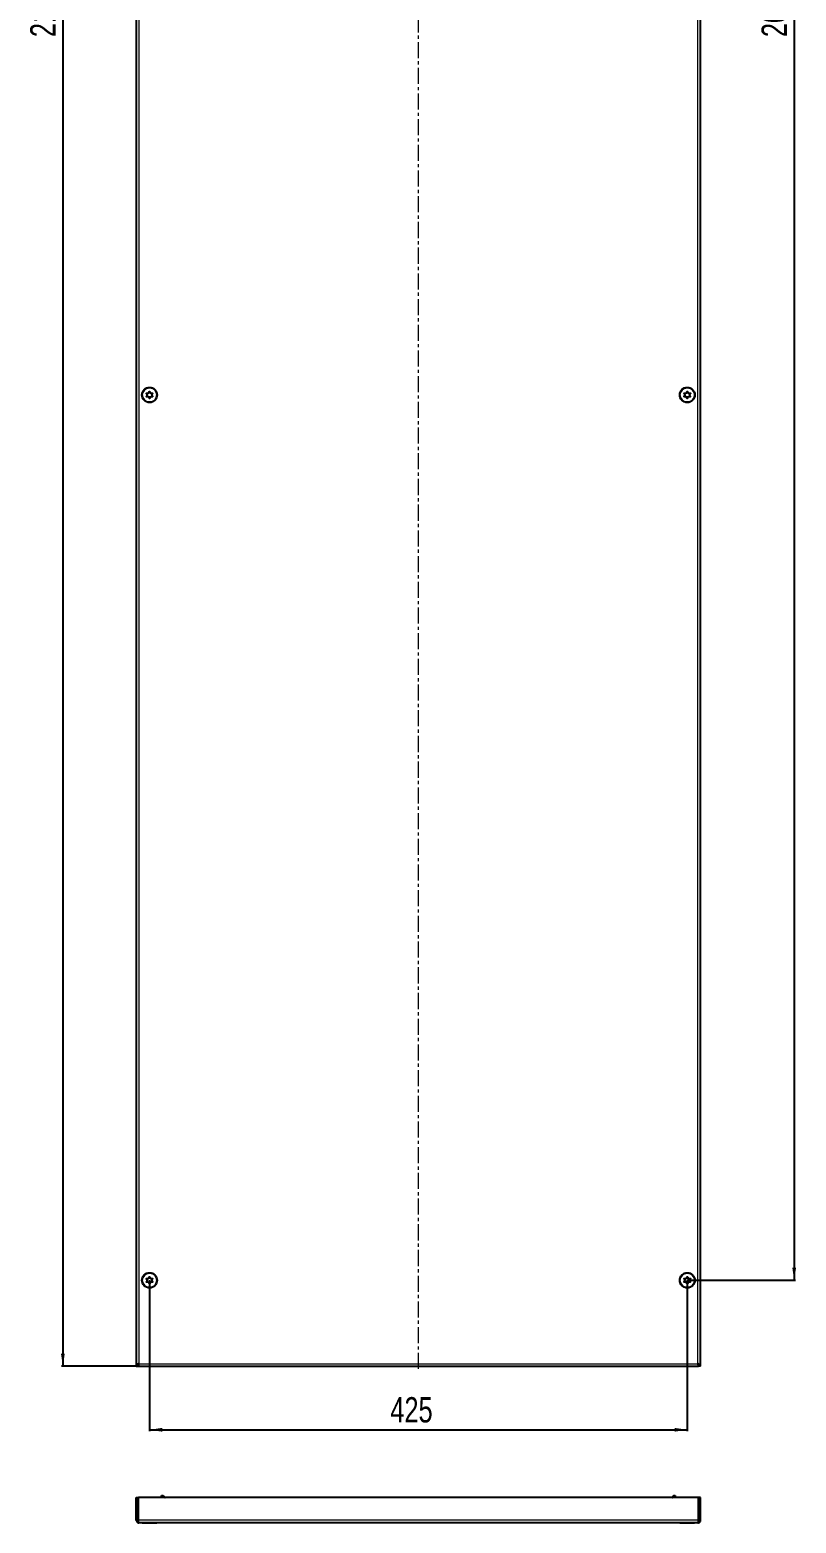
# Model space of a CAD drawing. Header units: millimetres. Extents: x 48 to 1430, y -979 to 1408.
# Drawn here: x 48 to 654, y -979 to 202 of the extents above; entities that cross this region are included whole.
import ezdxf

# ---------------------------------------------------------------- set-up
doc = ezdxf.new("R2010")
doc.units = ezdxf.units.MM
doc.linetypes.add('CENTERX2', pattern=[20.32, 12.7, -2.54, 2.54, -2.54])
doc.layers.add('FORMAT', color=7, linetype='Continuous')
doc.styles.add('SLDTEXTSTYLE0', font='TXT', dxfattribs={"width": 0.75})
doc.dimstyles.new('SLDDIMSTYLE0', dxfattribs={"dimtxt": 20, "dimasz": 10, "dimexe": 0, "dimexo": 0.0625, "dimgap": 5, "dimtad": 2, "dimdec": 1, "dimrnd": 1e-09, "dimzin": 12, "dimdsep": 46, "dimtxsty": 'SLDTEXTSTYLE0', "dimsah": 1, "dimcen": 0.09, "dimadec": 0, "dimazin": 3, "dimtfac": 1, "dimtofl": 0, "dimtmove": 0, "dimatfit": 3, "dimfxl": 0, "dimfrac": 2, "dimtolj": 1, "dimtzin": 12, "dimarcsym": 0})

# ---------------------------------------------------------------- blocks, each defined once
blk = doc.blocks.new('_D_1')
at = {"layer": 'FORMAT'}
for p, q in [((134.1, 1306.2), (73.4, 1306.2)), ((74.4, 1306.2), (74.4, -854.8)), ((134.1, -854.8), (73.4, -854.8))]:
    blk.add_line(p, q, dxfattribs=at)
for points in [[(74.4, 1306.2), (72.9, 1296.2), (75.9, 1296.2)], [(74.4, -854.8), (75.9, -844.8), (72.9, -844.8)]]:
    blk.add_solid(points, dxfattribs=at)
at = {"layer": 'FORMAT', "insert": (48.6, 196.1), "char_height": 20, "attachment_point": 1, "rotation": 90, "style": 'SLDTEXTSTYLE0'}
blk.add_mtext('2161', dxfattribs=at)
blk = doc.blocks.new('_D_2')
at = {"layer": 'FORMAT'}
for p, q in [((567.9, 1238.2), (653.4, 1238.2)), ((652.4, 1238.2), (652.4, -786.8)), ((567.9, -786.8), (653.4, -786.8))]:
    blk.add_line(p, q, dxfattribs=at)
for points in [[(652.4, 1238.2), (650.9, 1228.2), (653.9, 1228.2)], [(652.4, -786.8), (653.9, -776.8), (650.9, -776.8)]]:
    blk.add_solid(points, dxfattribs=at)
at = {"layer": 'FORMAT', "insert": (626.6, 196.1), "char_height": 20, "attachment_point": 1, "rotation": 90, "style": 'SLDTEXTSTYLE0'}
blk.add_mtext('2025', dxfattribs=at)
blk = doc.blocks.new('_D_3')
at = {"layer": 'FORMAT'}
for p, q in [((142.9, -786.8), (142.9, -906)), ((567.9, -786.8), (567.9, -906)), ((142.9, -905), (567.9, -905))]:
    blk.add_line(p, q, dxfattribs=at)
for points in [[(142.9, -905), (152.9, -906.5), (152.9, -903.5)], [(567.9, -905), (557.9, -903.5), (557.9, -906.5)]]:
    blk.add_solid(points, dxfattribs=at)
at = {"layer": 'FORMAT', "insert": (333.2, -879.2), "char_height": 20, "attachment_point": 1, "style": 'SLDTEXTSTYLE0'}
blk.add_mtext('425', dxfattribs=at)

msp = doc.modelspace()

# ---------------------------------------------------------------- linework, layer by layer
at = {"color": 7, "linetype": 'Continuous', "lineweight": 25}
for p, q in [((132.4, 1306.17), (132.4, -854.83)), ((578.4, -854.83), (578.4, 1306.17)), ((132.4, -854.83), (133.9, -854.83)), ((134.1, -853.72), (134.1, -854.83)), ((134.1, -854.83), (576.7, -854.83)), ((576.7, -854.83), (576.7, -853.7)), ((578.4, -854.83), (576.9, -854.83)), ((132.4, -958.55), (133.9, -958.55)), ((132.4, -976.45), (132.4, -958.55)), ((133.9, -976.45), (133.9, -958.55)), ((134.1, -976.45), (134.1, -958.55)), ((576.7, -958.55), (134.1, -958.55)), ((152.4, -957.05), (153.4, -957.05)), ((152.4, -958.55), (152.4, -957.05)), ((154.4, -958.05), (153.4, -957.05)), ((154.9, -958.05), (154.4, -958.05)), ((154.4, -958.05), (154.4, -958.55)), ((555.9, -958.05), (556.4, -958.05)), ((557.4, -957.05), (556.4, -958.05)), ((556.4, -958.55), (556.4, -958.05)), ((557.4, -957.05), (558.4, -957.05)), ((558.4, -957.05), (558.4, -958.55)), ((576.7, -976.45), (576.7, -958.55)), ((578.4, -958.55), (576.9, -958.55)), ((576.9, -976.45), (576.9, -958.55)), ((578.4, -976.45), (578.4, -958.55)), ((132.4, -976.45), (133.9, -976.45)), ((576.3, -978.55), (134.5, -978.55)), ((137.12, -978.55), (137.12, -978.81)), ((140.11, -978.81), (137.12, -978.81)), ((148.69, -978.81), (140.11, -978.81)), ((148.69, -978.81), (148.69, -978.55)), ((562.12, -978.55), (562.12, -978.81)), ((573.69, -978.81), (562.12, -978.81)), ((573.69, -978.81), (573.69, -978.55)), ((578.4, -976.45), (576.9, -976.45))]:
    msp.add_line(p, q, dxfattribs=at)
at = {"color": 8, "linetype": 'Continuous', "lineweight": 18}
for p, q in [((134.5, 1304.07), (134.5, -852.73)), ((576.3, -852.73), (576.3, 1304.07)), ((134.5, -852.73), (576.3, -852.73)), ((576.7, -976.45), (134.1, -976.45))]:
    msp.add_line(p, q, dxfattribs=at)
at = {"color": 7, "linetype": 'Continuous', "lineweight": 25}
for centre, radius in [((142.9, -86.83), 6), ((142.9, -86.83), 5.79), ((567.9, -86.83), 6), ((567.9, -86.83), 5.79), ((142.9, -86.83), 1.85), ((567.9, -86.83), 1.85), ((142.9, -786.83), 6), ((142.9, -786.83), 5.79), ((142.9, -786.83), 1.85), ((567.9, -786.83), 6), ((567.9, -786.83), 5.79), ((567.9, -786.83), 1.85)]:
    msp.add_circle(centre, radius, dxfattribs=at)
for points, knots in [([(145.35, -88.18), (145.36, -88.17), (145.37, -88.14), (145.36, -88.08), (145.3, -87.95), (145.08, -87.63), (144.79, -87.18), (144.75, -86.54), (144.97, -86.08), (145.17, -85.74), (145.29, -85.53), (145.31, -85.44), (145.31, -85.4), (145.29, -85.37), (145.27, -85.35), (145.2, -85.32), (144.93, -85.31), (144.46, -85.36), (143.76, -85.27), (143.3, -84.72), (143.09, -84.3), (142.94, -84.08), (142.88, -84.04), (142.85, -84.03), (142.82, -84.03), (142.79, -84.05), (142.76, -84.08), (142.71, -84.14), (142.6, -84.34), (142.43, -84.68), (142.15, -85.12), (141.6, -85.42), (141.05, -85.41), (140.66, -85.4), (140.52, -85.42), (140.47, -85.45), (140.44, -85.48), (140.44, -85.52), (140.44, -85.57), (140.5, -85.71), (140.71, -86.03), (141.01, -86.48), (141.05, -87.11), (140.83, -87.58), (140.63, -87.91), (140.51, -88.12), (140.49, -88.21), (140.49, -88.26), (140.51, -88.29), (140.53, -88.31), (140.6, -88.33), (140.87, -88.35), (141.34, -88.29), (142.04, -88.38), (142.5, -88.93), (142.71, -89.36), (142.86, -89.58), (142.92, -89.62), (142.95, -89.63), (142.98, -89.63), (143.01, -89.61), (143.04, -89.58), (143.09, -89.51), (143.21, -89.32), (143.37, -88.97), (143.65, -88.54), (144.2, -88.23), (144.75, -88.25), (145.14, -88.25), (145.28, -88.23), (145.34, -88.2), (145.35, -88.19), (145.35, -88.18)], [0, 0, 0, 0, 0.0020087, 0.00442, 0.0093647, 0.0255282, 0.0677053, 0.0957862, 0.1246456, 0.1503415, 0.1605194, 0.1633943, 0.1656965, 0.1672448, 0.1688741, 0.1707699, 0.1786058, 0.2119941, 0.2499945, 0.2879948, 0.3213831, 0.329219, 0.3311148, 0.3327441, 0.3342924, 0.3362166, 0.3385353, 0.3413178, 0.349662, 0.3753578, 0.4042173, 0.4322982, 0.4744753, 0.4906388, 0.4966691, 0.49844, 0.5, 0.5020087, 0.50442, 0.5093647, 0.5255282, 0.5677053, 0.5957862, 0.6246456, 0.6503415, 0.6605194, 0.6633943, 0.6656965, 0.6672448, 0.6688741, 0.6707699, 0.6786058, 0.7119941, 0.7499945, 0.7879948, 0.8213831, 0.829219, 0.8311148, 0.8327441, 0.8342924, 0.8362166, 0.8385353, 0.8413178, 0.849662, 0.8753578, 0.9042173, 0.9322982, 0.9744753, 0.9906388, 0.9966691, 0.99844, 1, 1, 1, 1]), ([(565.45, -88.18), (565.46, -88.19), (565.47, -88.21), (565.53, -88.23), (565.67, -88.25), (566.06, -88.25), (566.6, -88.23), (567.15, -88.54), (567.43, -88.97), (567.6, -89.33), (567.72, -89.54), (567.78, -89.6), (567.82, -89.63), (567.85, -89.63), (567.88, -89.62), (567.94, -89.58), (568.09, -89.36), (568.3, -88.93), (568.76, -88.38), (569.46, -88.29), (569.93, -88.35), (570.2, -88.33), (570.27, -88.31), (570.29, -88.29), (570.31, -88.26), (570.31, -88.22), (570.3, -88.18), (570.27, -88.1), (570.17, -87.9), (569.97, -87.58), (569.75, -87.11), (569.79, -86.48), (570.09, -86.03), (570.3, -85.7), (570.36, -85.56), (570.36, -85.51), (570.35, -85.47), (570.33, -85.45), (570.27, -85.42), (570.13, -85.4), (569.75, -85.41), (569.2, -85.42), (568.65, -85.12), (568.37, -84.68), (568.2, -84.33), (568.08, -84.12), (568.02, -84.05), (567.98, -84.03), (567.95, -84.03), (567.92, -84.04), (567.86, -84.08), (567.71, -84.3), (567.5, -84.72), (567.04, -85.27), (566.34, -85.36), (565.87, -85.31), (565.6, -85.32), (565.53, -85.35), (565.51, -85.37), (565.49, -85.4), (565.49, -85.43), (565.5, -85.48), (565.53, -85.55), (565.63, -85.75), (565.83, -86.08), (566.05, -86.54), (566.01, -87.18), (565.71, -87.63), (565.5, -87.95), (565.44, -88.09), (565.44, -88.15), (565.44, -88.17), (565.45, -88.18)], [0, 0, 0, 0, 0.0020087, 0.00442, 0.0093647, 0.0255282, 0.0677053, 0.0957862, 0.1246456, 0.1503415, 0.1605194, 0.1633943, 0.1656965, 0.1672448, 0.1688741, 0.1707699, 0.1786058, 0.2119941, 0.2499945, 0.2879948, 0.3213831, 0.329219, 0.3311148, 0.3327441, 0.3342924, 0.3362166, 0.3385353, 0.3413178, 0.349662, 0.3753578, 0.4042173, 0.4322982, 0.4744753, 0.4906388, 0.4966691, 0.49844, 0.5, 0.5020087, 0.50442, 0.5093647, 0.5255282, 0.5677053, 0.5957862, 0.6246456, 0.6503415, 0.6605194, 0.6633943, 0.6656965, 0.6672448, 0.6688741, 0.6707699, 0.6786058, 0.7119941, 0.7499945, 0.7879948, 0.8213831, 0.829219, 0.8311148, 0.8327441, 0.8342924, 0.8362166, 0.8385353, 0.8413178, 0.849662, 0.8753578, 0.9042173, 0.9322982, 0.9744753, 0.9906388, 0.9966691, 0.99844, 1, 1, 1, 1]), ([(145.35, -788.18), (145.36, -788.17), (145.37, -788.14), (145.36, -788.08), (145.3, -787.95), (145.08, -787.63), (144.79, -787.18), (144.75, -786.54), (144.97, -786.08), (145.17, -785.74), (145.29, -785.53), (145.31, -785.44), (145.31, -785.4), (145.29, -785.37), (145.27, -785.35), (145.2, -785.32), (144.93, -785.31), (144.46, -785.36), (143.76, -785.27), (143.3, -784.72), (143.09, -784.3), (142.94, -784.08), (142.88, -784.04), (142.85, -784.03), (142.82, -784.03), (142.79, -784.05), (142.76, -784.08), (142.71, -784.14), (142.6, -784.34), (142.43, -784.68), (142.15, -785.12), (141.6, -785.42), (141.05, -785.41), (140.66, -785.4), (140.52, -785.42), (140.47, -785.45), (140.44, -785.48), (140.44, -785.52), (140.44, -785.57), (140.5, -785.71), (140.71, -786.03), (141.01, -786.48), (141.05, -787.11), (140.83, -787.58), (140.63, -787.91), (140.51, -788.12), (140.49, -788.21), (140.49, -788.26), (140.51, -788.29), (140.53, -788.31), (140.6, -788.33), (140.87, -788.35), (141.34, -788.29), (142.04, -788.38), (142.5, -788.93), (142.71, -789.36), (142.86, -789.58), (142.92, -789.62), (142.95, -789.63), (142.98, -789.63), (143.01, -789.61), (143.04, -789.58), (143.09, -789.51), (143.21, -789.32), (143.37, -788.97), (143.65, -788.54), (144.2, -788.23), (144.75, -788.25), (145.14, -788.25), (145.28, -788.23), (145.34, -788.2), (145.35, -788.19), (145.35, -788.18)], [0, 0, 0, 0, 0.0020087, 0.00442, 0.0093647, 0.0255282, 0.0677053, 0.0957862, 0.1246456, 0.1503415, 0.1605194, 0.1633943, 0.1656965, 0.1672448, 0.1688741, 0.1707699, 0.1786058, 0.2119941, 0.2499945, 0.2879948, 0.3213831, 0.329219, 0.3311148, 0.3327441, 0.3342924, 0.3362166, 0.3385353, 0.3413178, 0.349662, 0.3753578, 0.4042173, 0.4322982, 0.4744753, 0.4906388, 0.4966691, 0.49844, 0.5, 0.5020087, 0.50442, 0.5093647, 0.5255282, 0.5677053, 0.5957862, 0.6246456, 0.6503415, 0.6605194, 0.6633943, 0.6656965, 0.6672448, 0.6688741, 0.6707699, 0.6786058, 0.7119941, 0.7499945, 0.7879948, 0.8213831, 0.829219, 0.8311148, 0.8327441, 0.8342924, 0.8362166, 0.8385353, 0.8413178, 0.849662, 0.8753578, 0.9042173, 0.9322982, 0.9744753, 0.9906388, 0.9966691, 0.99844, 1, 1, 1, 1]), ([(565.45, -788.18), (565.46, -788.19), (565.47, -788.21), (565.53, -788.23), (565.67, -788.25), (566.06, -788.25), (566.6, -788.23), (567.15, -788.54), (567.43, -788.97), (567.6, -789.33), (567.72, -789.54), (567.78, -789.6), (567.82, -789.63), (567.85, -789.63), (567.88, -789.62), (567.94, -789.58), (568.09, -789.36), (568.3, -788.93), (568.76, -788.38), (569.46, -788.29), (569.93, -788.35), (570.2, -788.33), (570.27, -788.31), (570.29, -788.29), (570.31, -788.26), (570.31, -788.22), (570.3, -788.18), (570.27, -788.1), (570.17, -787.9), (569.97, -787.58), (569.75, -787.11), (569.79, -786.48), (570.09, -786.03), (570.3, -785.7), (570.36, -785.56), (570.36, -785.51), (570.35, -785.47), (570.33, -785.45), (570.27, -785.42), (570.13, -785.4), (569.75, -785.41), (569.2, -785.42), (568.65, -785.12), (568.37, -784.68), (568.2, -784.33), (568.08, -784.12), (568.02, -784.05), (567.98, -784.03), (567.95, -784.03), (567.92, -784.04), (567.86, -784.08), (567.71, -784.3), (567.5, -784.72), (567.04, -785.27), (566.34, -785.36), (565.87, -785.31), (565.6, -785.32), (565.53, -785.35), (565.51, -785.37), (565.49, -785.4), (565.49, -785.43), (565.5, -785.48), (565.53, -785.55), (565.63, -785.75), (565.83, -786.08), (566.05, -786.54), (566.01, -787.18), (565.71, -787.63), (565.5, -787.95), (565.44, -788.09), (565.44, -788.15), (565.44, -788.17), (565.45, -788.18)], [0, 0, 0, 0, 0.0020087, 0.00442, 0.0093647, 0.0255282, 0.0677053, 0.0957862, 0.1246456, 0.1503415, 0.1605194, 0.1633943, 0.1656965, 0.1672448, 0.1688741, 0.1707699, 0.1786058, 0.2119941, 0.2499945, 0.2879948, 0.3213831, 0.329219, 0.3311148, 0.3327441, 0.3342924, 0.3362166, 0.3385353, 0.3413178, 0.349662, 0.3753578, 0.4042173, 0.4322982, 0.4744753, 0.4906388, 0.4966691, 0.49844, 0.5, 0.5020087, 0.50442, 0.5093647, 0.5255282, 0.5677053, 0.5957862, 0.6246456, 0.6503415, 0.6605194, 0.6633943, 0.6656965, 0.6672448, 0.6688741, 0.6707699, 0.6786058, 0.7119941, 0.7499945, 0.7879948, 0.8213831, 0.829219, 0.8311148, 0.8327441, 0.8342924, 0.8362166, 0.8385353, 0.8413178, 0.849662, 0.8753578, 0.9042173, 0.9322982, 0.9744753, 0.9906388, 0.9966691, 0.99844, 1, 1, 1, 1]), ([(578.4, -854.83), (578.37, -854.65), (578.3, -854.29), (577.8, -853.76), (577.1, -853.24), (576.56, -852.89), (576.3, -852.73)], [0, 0, 0, 0, 0.2547568, 0.5096489, 0.7645419, 1, 1, 1, 1]), ([(576.9, -854.83), (576.9, -854.74), (576.89, -854.58), (576.87, -854.4), (576.84, -854.21), (576.8, -854.01), (576.73, -853.8), (576.67, -853.61), (576.61, -853.45), (576.52, -853.24), (576.43, -853.03), (576.36, -852.86), (576.31, -852.76), (576.3, -852.73)], [0, 0, 0, 0, 0.1294172, 0.2269345, 0.2595298, 0.388939, 0.5190222, 0.5584915, 0.6574007, 0.7564224, 0.8566876, 0.9587349, 1, 1, 1, 1]), ([(154.4, -958.05), (154.42, -958.15), (154.46, -958.31), (154.7, -958.48), (154.81, -958.55)], [0, 0, 0, 0, 0.5741301, 1, 1, 1, 1]), ([(154.9, -958.05), (154.92, -958.15), (154.96, -958.3), (155.1, -958.47), (155.18, -958.54), (155.19, -958.55)], [0, 0, 0, 0, 0.6029704, 0.9179315, 1, 1, 1, 1]), ([(555.59, -958.55), (555.66, -958.49), (555.79, -958.38), (555.88, -958.21), (555.89, -958.1), (555.9, -958.05)], [0, 0, 0, 0, 0.3603654, 0.6750686, 1, 1, 1, 1]), ([(555.99, -958.55), (556.07, -958.49), (556.31, -958.34), (556.39, -958.18), (556.4, -958.07), (556.4, -958.05)], [0, 0, 0, 0, 0.3313457, 0.9052264, 1, 1, 1, 1]), ([(132.4, -976.45), (132.43, -976.73), (132.5, -977.29), (133, -977.99), (133.7, -978.46), (134.24, -978.52), (134.5, -978.55)], [0, 0, 0, 0, 0.2547568, 0.5096489, 0.7645419, 1, 1, 1, 1]), ([(133.9, -976.45), (133.91, -976.53), (133.93, -976.69), (134.03, -976.87), (134.13, -976.91), (134.16, -976.91)], [0, 0, 0, 0, 0.4327963, 0.8655659, 1, 1, 1, 1]), ([(576.3, -978.55), (576.58, -978.52), (577.14, -978.45), (577.84, -977.95), (578.31, -977.25), (578.37, -976.71), (578.4, -976.45)], [0, 0, 0, 0, 0.2547527, 0.5096447, 0.7645377, 1, 1, 1, 1]), ([(576.64, -976.93), (576.67, -976.91), (576.84, -976.81), (576.87, -976.61), (576.9, -976.45)], [0, 0, 0, 0, 0.2077128, 1, 1, 1, 1])]:
    msp.add_open_spline(points, degree=3, knots=knots, dxfattribs=at)
for points in [[(134.5, -852.73), (134.23, -852.9), (133.67, -853.25), (132.98, -853.78), (132.49, -854.3), (132.43, -854.65), (132.4, -854.83)], [(134.5, -852.73), (134.34, -853.08), (134.01, -853.78), (133.94, -854.48), (133.9, -854.83)], [(134.1, -854.83), (134.13, -854.8), (134.2, -854.73), (134.3, -854.25), (134.4, -853.55), (134.47, -853), (134.5, -852.73)], [(576.3, -852.73), (576.33, -853), (576.4, -853.55), (576.5, -854.25), (576.6, -854.73), (576.67, -854.8), (576.7, -854.83)], [(134.5, -978.55), (134.47, -978.52), (134.4, -978.45), (134.3, -977.97), (134.2, -977.27), (134.13, -976.72), (134.1, -976.45)], [(576.7, -976.45), (576.67, -976.72), (576.6, -977.27), (576.5, -977.97), (576.4, -978.45), (576.33, -978.52), (576.3, -978.55)]]:
    msp.add_open_spline(points, degree=3, dxfattribs=at)
at = {"layer": 'FORMAT', "linetype": 'CENTERX2', "lineweight": 18}
msp.add_line((355.4, -856.83), (355.4, 1308.17), dxfattribs=at)

# ---------------------------------------------------------------- dimensions: what is measured, and where the dimension line sits
at = {"layer": 'FORMAT'}
for base, p1, p2, picture, middle in [((74.4, -854.83), (134.1, 1306.17), (134.1, -854.83), '_D_1', (74.4, 225.67)), ((652.4, -786.83), (567.9, 1238.17), (567.9, -786.83), '_D_2', (652.4, 225.67))]:
    dim = msp.add_linear_dim(base=base, p1=p1, p2=p2, angle=90, dimstyle='SLDDIMSTYLE0', dxfattribs=at)
    dim.commit()
    dim.dimension.update_dxf_attribs({"geometry": picture, "text_midpoint": middle, "dimtype": 160})
dim = msp.add_linear_dim(base=(567.9, -904.99), p1=(142.9, -786.83), p2=(567.9, -786.83), dimstyle='SLDDIMSTYLE0', dxfattribs=at)
dim.commit()
dim.dimension.update_dxf_attribs({"geometry": '_D_3', "text_midpoint": (355.4, -904.99), "dimtype": 160})

doc.saveas('drawing.dxf')
